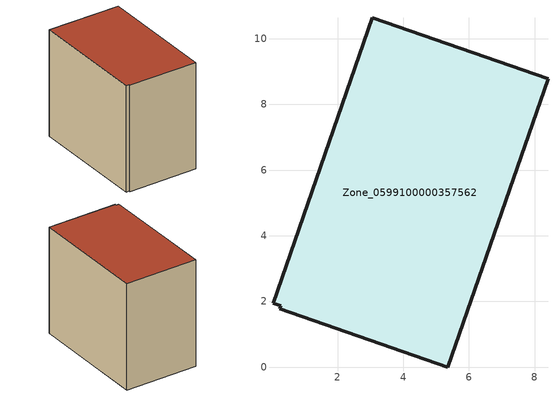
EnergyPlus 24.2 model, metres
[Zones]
Zone_0599100000357562
 floor ground (C_G): 3.05,10.63 8.41,8.78 5.35,0 0.23,1.77 0.27,1.86 0.03,1.95 z0
 wall outside (C_F): 5.35,0 8.41,8.78 3.05,10.63 0.03,1.95 0.27,1.86 0.23,1.77 5.35,0 z0:8.31
 roof outside (C_R): 8.41,8.78 3.05,10.63 0.03,1.95 0.27,1.86 0.23,1.77 5.35,0 z8.31
[BUILDING]
Pand.0599100000357562: North Axis=0; Terrain=City; Loads Convergence Tolerance Value=0.04; Temperature Convergence Tolerance Value=0.4; Solar Distribution=FullExterior; Maximum Number of Warmup Days=25; Minimum Number of Warmup Days=1
[Site:Location]
Rotterdam.The.Hague.AP_ZH_NLD Design_Conditions: Latitude=51.96; Longitude=4.45; Time Zone=1; Elevation=-4.5
[SITE:GROUNDTEMPERATURE:BUILDINGSURFACE]
18, 18, 18, 18, 18, 18, 18, 18, 18, 18, 18, 18
[MATERIAL] Thermal Absorptance=0.9; Solar Absorptance=0.7; Visible Absorptance=0.7
Name | Roughness | Thickness | Conductivity | Density | Specific Heat
G.TI.1992-2005 | MediumSmooth | 0.15 | 0.06 | 540 | 1210
F.TI.1992-2005 | Rough | 0.3 | 0.12 | 1920 | 840
R.TI.1992-2005 | MediumRough | 0.2 | 0.08 | 1500 | 1000
[CONSTRUCTION]
C_G: G.TI.1992-2005
C_F: F.TI.1992-2005
C_R: R.TI.1992-2005
[ZONE]
Zone_0599100000357562: Type=1; Multiplier=1; Ceiling Height=Autocalculate; Volume=Autocalculate; Floor Area=autocalculate; Part of Total Floor Area=Yes
[ZONEINFILTRATION:DESIGNFLOWRATE]
Infil_Zone_0599100000357562: Zone or ZoneList or Space or SpaceList=Zone_0599100000357562; Schedule=AlwaysOn; Design Flow Rate Calculation Method=Flow/Area; Flow Rate per Floor Area=0.0015; Constant Term Coefficient=1; Temperature Term Coefficient=0; Velocity Term Coefficient=0; Velocity Squared Term Coefficient=0
[HVACTEMPLATE:ZONE:IDEALLOADSAIRSYSTEM]
Zone_0599100000357562: Maximum Heating Supply Air Temperature=50; Minimum Cooling Supply Air Temperature=13; Maximum Heating Supply Air Humidity Ratio=0.0156; Minimum Cooling Supply Air Humidity Ratio=0.0077; Heating Limit=NoLimit; Cooling Limit=NoLimit; Dehumidification Control Type=ConstantSensibleHeatRatio; Cooling Sensible Heat Ratio=0.7; Dehumidification Setpoint=60; Humidification Control Type=None; Humidification Setpoint=30; Outdoor Air Method=None; Outdoor Air Flow Rate per Person=0.00944; Outdoor Air Flow Rate per Zone Floor Area=0; Outdoor Air Flow Rate per Zone=0; Demand Controlled Ventilation Type=None; Outdoor Air Economizer Type=NoEconomizer; Heat Recovery Type=None; Sensible Heat Recovery Effectiveness=0.7; Latent Heat Recovery Effectiveness=0.65
[ZONECONTROL:THERMOSTAT]
ThermostatControl_Zone_0599100000357562: Zone or ZoneList=Zone_0599100000357562; Control Type Schedule=DualSetpointControlType; Control 1=Thermostat_Zone_0599100000357562; Temperature Difference Between Cutout And Setpoint=0
[THERMOSTATSETPOINT:DUALSETPOINT]
Thermostat_Zone_0599100000357562: Heating Setpoint Temperature Schedule=HeatingSetpoint_Zone_0599100000357562; Cooling Setpoint Temperature Schedule=CoolingSetpoint_Zone_0599100000357562
[SCHEDULE:COMPACT]
HeatingSetpoint_Zone_0599100000357562: Through: 12/31, For: AllDays, Until: 24:00, 21
CoolingSetpoint_Zone_0599100000357562: Through: 12/31, For: AllDays, Until: 24:00, 24
DualSetpointControlType: Through: 12/31, For: AllDays, Until: 24:00, 4
AlwaysOn: Through: 12/31, For: AllDays, Until: 24:00, 1
